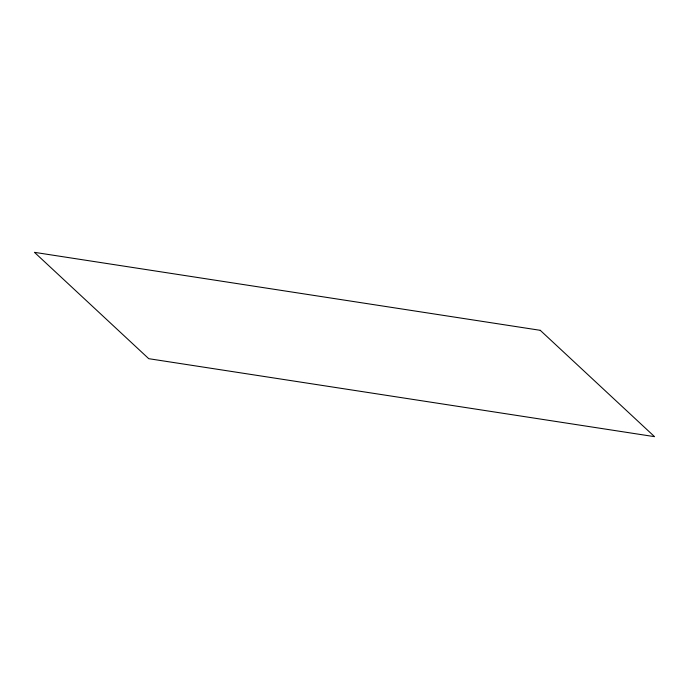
<?xml version="1.0" encoding="UTF-8"?>
<svg xmlns="http://www.w3.org/2000/svg" width="689" height="689" viewBox="0 0 689 689"><rect width="100%" height="100%" fill="white"/><g stroke="black" fill="none" stroke-linecap="round" stroke-linejoin="round"><path stroke-width="1.03" d="M540.254 330.315L34.45 252.338L148.746 358.685L654.55 436.662L540.254 330.315"/></g></svg>
